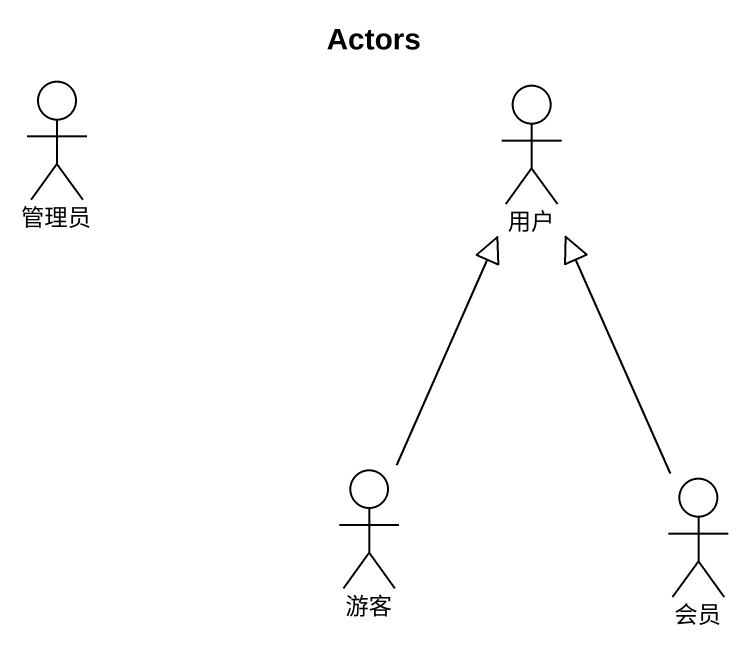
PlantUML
@startuml
title Actors
actor 管理员
actor 用户
actor 游客
actor 会员
游客 -up-|> 用户
会员 -up-|> 用户
@enduml
